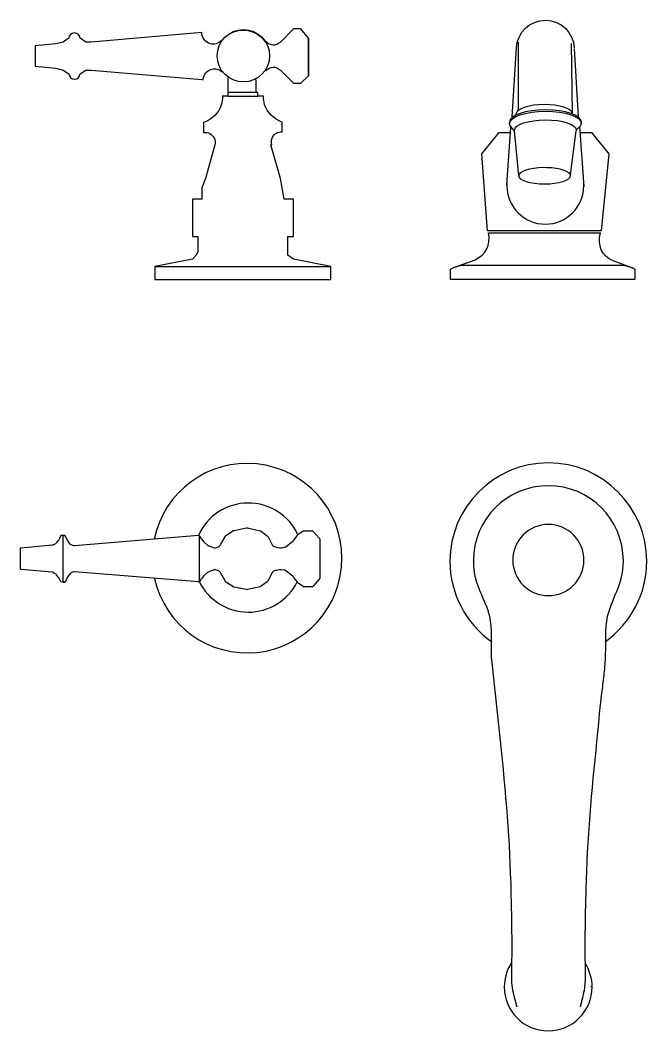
# Model space of a CAD drawing. Header units: millimetres. Extents: x 500 to 613, y 94 to 180.
# Drawn here: x 534.92 to 543.21, y 124.35 to 137.72 of the extents above; entities that cross this region are included whole.
import ezdxf

# ---------------------------------------------------------------- set-up
doc = ezdxf.new("R2010")
doc.units = ezdxf.units.MM
doc.layers.add('RUBINETTI', color=251, linetype='Continuous')

msp = doc.modelspace()

# ---------------------------------------------------------------- linework, layer by layer
at = {"layer": 'RUBINETTI', "ltscale": 4}
for p, q in [((538.734, 137.482), (538.734, 136.987)), ((541.431, 136.443), (541.487, 137.356)), ((541.514, 136.529), (541.513, 137.432)), ((542.228, 136.493), (542.216, 137.415)), ((542.307, 136.441), (542.252, 137.349)), ((538.066, 136.764), (537.669, 136.764)), ((537.669, 136.715), (538.066, 136.715)), ((541.36, 135.545), (541.41, 136.302)), ((542.38, 135.52), (542.325, 136.314)), ((541.028, 135.953), (541.258, 136.234)), ((541.258, 136.234), (541.4, 136.234)), ((541.518, 135.663), (541.46, 136.259)), ((542.201, 135.673), (542.278, 136.259)), ((542.332, 136.234), (542.482, 136.234)), ((542.711, 135.953), (542.482, 136.234)), ((541.105, 134.933), (541.028, 135.953)), ((542.609, 134.933), (542.711, 135.953)), ((542.609, 134.933), (541.105, 134.933)), ((541.12, 134.908), (542.599, 134.908)), ((540.659, 134.449), (540.939, 134.551)), ((543.04, 134.435), (542.765, 134.539)), ((536.704, 134.462), (539.031, 134.462)), ((540.659, 134.449), (540.608, 134.423)), ((540.608, 134.423), (540.608, 134.296)), ((540.761, 134.474), (540.659, 134.449)), ((542.902, 134.474), (540.761, 134.474)), ((543.004, 134.449), (542.902, 134.474)), ((543.055, 134.423), (543.004, 134.449)), ((543.055, 134.296), (543.055, 134.423)), ((540.608, 134.296), (543.055, 134.296)), ((537.652, 130.908), (537.733, 130.962)), ((537.733, 130.962), (537.734, 130.963)), ((537.734, 130.963), (537.736, 130.964)), ((537.736, 130.964), (537.737, 130.964)), ((537.737, 130.964), (537.738, 130.965)), ((537.738, 130.965), (537.739, 130.966)), ((537.739, 130.966), (537.739, 130.966)), ((537.739, 130.966), (537.74, 130.966)), ((537.74, 130.966), (537.74, 130.967)), ((537.74, 130.967), (537.741, 130.967)), ((537.741, 130.967), (537.741, 130.967)), ((537.741, 130.967), (537.742, 130.967)), ((537.742, 130.967), (537.742, 130.968)), ((537.742, 130.968), (537.743, 130.968)), ((537.743, 130.968), (537.744, 130.968)), ((537.744, 130.968), (537.744, 130.968)), ((537.744, 130.968), (537.745, 130.968)), ((537.745, 130.968), (537.747, 130.968)), ((537.747, 130.968), (537.748, 130.969)), ((537.748, 130.969), (537.749, 130.969)), ((537.749, 130.969), (537.751, 130.969)), ((537.751, 130.969), (537.909, 131.002)), ((537.909, 131.002), (537.919, 131.004)), ((537.919, 131.004), (537.929, 131.002)), ((537.929, 131.002), (538.094, 130.965)), ((538.094, 130.965), (538.095, 130.964)), ((538.095, 130.964), (538.097, 130.964)), ((538.097, 130.964), (538.098, 130.964)), ((538.098, 130.964), (538.1, 130.964)), ((538.1, 130.964), (538.1, 130.963)), ((538.1, 130.963), (538.101, 130.963)), ((538.101, 130.963), (538.102, 130.963)), ((538.102, 130.963), (538.103, 130.963)), ((538.103, 130.963), (538.103, 130.963)), ((538.103, 130.963), (538.104, 130.963)), ((538.104, 130.963), (538.104, 130.962)), ((538.104, 130.962), (538.104, 130.962)), ((538.104, 130.962), (538.105, 130.962)), ((538.105, 130.962), (538.105, 130.961)), ((538.105, 130.961), (538.106, 130.961)), ((538.106, 130.961), (538.107, 130.96)), ((538.107, 130.96), (538.108, 130.959)), ((538.108, 130.959), (538.109, 130.959)), ((538.109, 130.959), (538.11, 130.958)), ((538.11, 130.958), (538.112, 130.956)), ((538.112, 130.956), (538.187, 130.899)), ((538.613, 130.928), (538.659, 130.959)), ((538.659, 130.959), (538.668, 130.964)), ((538.668, 130.964), (538.678, 130.964)), ((538.678, 130.964), (538.78, 130.964)), ((538.78, 130.964), (538.791, 130.964)), ((538.791, 130.964), (538.797, 130.956)), ((538.797, 130.956), (538.876, 130.865)), ((535.398, 130.799), (535.39, 130.794)), ((535.404, 130.808), (535.398, 130.799)), ((535.425, 130.837), (535.404, 130.808)), ((535.431, 130.845), (535.425, 130.837)), ((535.435, 130.855), (535.431, 130.845)), ((535.454, 130.893), (535.435, 130.855)), ((535.458, 130.902), (535.454, 130.893)), ((535.514, 130.902), (535.458, 130.902)), ((535.486, 130.902), (535.514, 130.902)), ((535.486, 130.902), (535.486, 130.871)), ((535.486, 130.902), (535.486, 130.871)), ((535.486, 130.902), (535.486, 130.871)), ((535.486, 130.871), (535.486, 130.84)), ((535.486, 130.871), (535.486, 130.84)), ((535.486, 130.871), (535.486, 130.84)), ((535.486, 130.84), (535.486, 130.81)), ((535.486, 130.84), (535.486, 130.81)), ((535.486, 130.84), (535.486, 130.81)), ((535.486, 130.81), (535.486, 130.779)), ((535.486, 130.81), (535.486, 130.779)), ((535.486, 130.81), (535.486, 130.779)), ((535.514, 130.902), (535.514, 130.902)), ((535.514, 130.902), (535.514, 130.902)), ((535.519, 130.893), (535.514, 130.902)), ((535.544, 130.844), (535.519, 130.893)), ((535.545, 130.842), (535.544, 130.844)), ((535.546, 130.841), (535.545, 130.842)), ((535.546, 130.839), (535.546, 130.841)), ((535.547, 130.838), (535.546, 130.839)), ((535.548, 130.837), (535.547, 130.838)), ((535.547, 130.838), (535.547, 130.838)), ((535.548, 130.836), (535.548, 130.837)), ((535.548, 130.835), (535.548, 130.836)), ((535.548, 130.836), (535.548, 130.836)), ((535.549, 130.835), (535.548, 130.835)), ((535.549, 130.834), (535.549, 130.835)), ((535.55, 130.833), (535.549, 130.834)), ((535.549, 130.834), (535.549, 130.834)), ((535.551, 130.832), (535.55, 130.833)), ((535.55, 130.833), (535.55, 130.833)), ((535.551, 130.831), (535.551, 130.832)), ((535.552, 130.83), (535.551, 130.831)), ((535.553, 130.829), (535.552, 130.83)), ((535.554, 130.828), (535.553, 130.829)), ((535.555, 130.827), (535.554, 130.828)), ((535.58, 130.792), (535.555, 130.827)), ((537.279, 130.902), (535.64, 130.767)), ((537.289, 130.903), (537.279, 130.902)), ((537.289, 130.903), (537.289, 130.872)), ((537.289, 130.903), (537.295, 130.894)), ((537.289, 130.872), (537.289, 130.841)), ((537.289, 130.841), (537.289, 130.81)), ((537.289, 130.81), (537.289, 130.779)), ((537.295, 130.894), (537.311, 130.868)), ((537.311, 130.868), (537.317, 130.86)), ((537.317, 130.86), (537.323, 130.852)), ((537.323, 130.852), (537.347, 130.824)), ((537.347, 130.824), (537.353, 130.816)), ((537.353, 130.816), (537.361, 130.809)), ((537.361, 130.809), (537.398, 130.776)), ((537.577, 130.786), (537.638, 130.894)), ((537.638, 130.894), (537.643, 130.903)), ((537.643, 130.903), (537.652, 130.908)), ((538.187, 130.899), (538.195, 130.893)), ((538.195, 130.893), (538.2, 130.884)), ((538.2, 130.884), (538.261, 130.772)), ((538.436, 130.754), (538.528, 130.826)), ((538.528, 130.826), (538.536, 130.833)), ((538.536, 130.833), (538.542, 130.841)), ((538.542, 130.841), (538.598, 130.914)), ((538.598, 130.914), (538.605, 130.922)), ((538.605, 130.922), (538.613, 130.928)), ((538.876, 130.865), (538.877, 130.863)), ((538.877, 130.863), (538.878, 130.862)), ((538.878, 130.862), (538.879, 130.861)), ((538.879, 130.861), (538.88, 130.86)), ((538.88, 130.86), (538.881, 130.86)), ((538.881, 130.86), (538.881, 130.859)), ((538.881, 130.859), (538.882, 130.858)), ((538.882, 130.858), (538.882, 130.858)), ((538.882, 130.858), (538.882, 130.858)), ((538.882, 130.858), (538.883, 130.857)), ((538.883, 130.857), (538.883, 130.857)), ((538.883, 130.857), (538.883, 130.856)), ((538.883, 130.856), (538.883, 130.856)), ((538.883, 130.856), (538.883, 130.855)), ((538.883, 130.855), (538.883, 130.854)), ((538.883, 130.854), (538.883, 130.853)), ((538.883, 130.853), (538.883, 130.852)), ((538.883, 130.852), (538.883, 130.85)), ((538.883, 130.85), (538.883, 130.849)), ((538.883, 130.849), (538.883, 130.847)), ((538.883, 130.847), (538.884, 130.605)), ((534.923, 130.699), (534.922, 130.692)), ((534.922, 130.692), (534.922, 130.685)), ((534.922, 130.685), (534.922, 130.678)), ((534.922, 130.678), (534.922, 130.671)), ((534.922, 130.671), (534.922, 130.664)), ((534.922, 130.664), (534.922, 130.657)), ((534.933, 130.735), (534.923, 130.734)), ((534.923, 130.734), (534.923, 130.72)), ((534.923, 130.734), (534.923, 130.727)), ((534.923, 130.727), (534.923, 130.72)), ((534.923, 130.72), (534.923, 130.706)), ((534.923, 130.72), (534.923, 130.713)), ((534.923, 130.713), (534.923, 130.706)), ((534.923, 130.706), (534.923, 130.692)), ((534.923, 130.706), (534.923, 130.699)), ((534.923, 130.692), (534.923, 130.678)), ((534.923, 130.678), (534.923, 130.664)), ((534.923, 130.664), (534.923, 130.65)), ((535.345, 130.773), (534.933, 130.735)), ((535.356, 130.774), (535.345, 130.773)), ((535.364, 130.779), (535.356, 130.774)), ((535.39, 130.794), (535.364, 130.779)), ((535.486, 130.779), (535.486, 130.748)), ((535.486, 130.779), (535.486, 130.748)), ((535.486, 130.779), (535.486, 130.748)), ((535.486, 130.748), (535.486, 130.717)), ((535.486, 130.748), (535.486, 130.717)), ((535.486, 130.748), (535.486, 130.717)), ((535.486, 130.717), (535.486, 130.686)), ((535.486, 130.717), (535.486, 130.686)), ((535.486, 130.717), (535.486, 130.686)), ((535.486, 130.686), (535.486, 130.656)), ((535.486, 130.686), (535.486, 130.656)), ((535.486, 130.686), (535.486, 130.656)), ((535.586, 130.784), (535.58, 130.792)), ((535.596, 130.78), (535.586, 130.784)), ((535.62, 130.77), (535.596, 130.78)), ((535.63, 130.766), (535.62, 130.77)), ((535.64, 130.767), (535.63, 130.766)), ((537.289, 130.779), (537.289, 130.749)), ((537.289, 130.749), (537.289, 130.718)), ((537.289, 130.718), (537.289, 130.687)), ((537.289, 130.687), (537.289, 130.656)), ((537.398, 130.776), (537.4, 130.775)), ((537.4, 130.775), (537.401, 130.774)), ((537.401, 130.774), (537.402, 130.773)), ((537.402, 130.773), (537.403, 130.772)), ((537.403, 130.772), (537.404, 130.772)), ((537.404, 130.772), (537.404, 130.771)), ((537.404, 130.771), (537.405, 130.771)), ((537.405, 130.771), (537.405, 130.77)), ((537.405, 130.77), (537.406, 130.77)), ((537.406, 130.77), (537.406, 130.77)), ((537.406, 130.77), (537.406, 130.77)), ((537.406, 130.77), (537.407, 130.769)), ((537.407, 130.769), (537.407, 130.769)), ((537.407, 130.769), (537.408, 130.769)), ((537.408, 130.769), (537.409, 130.769)), ((537.409, 130.769), (537.41, 130.768)), ((537.41, 130.768), (537.411, 130.768)), ((537.411, 130.768), (537.412, 130.767)), ((537.412, 130.767), (537.414, 130.767)), ((537.414, 130.767), (537.415, 130.766)), ((537.415, 130.766), (537.488, 130.739)), ((537.488, 130.739), (537.498, 130.735)), ((537.498, 130.735), (537.507, 130.739)), ((537.507, 130.739), (537.544, 130.753)), ((537.544, 130.753), (537.553, 130.757)), ((537.553, 130.757), (537.56, 130.764)), ((537.56, 130.764), (537.565, 130.77)), ((537.565, 130.77), (537.572, 130.777)), ((537.572, 130.777), (537.577, 130.786)), ((538.261, 130.772), (538.266, 130.763)), ((538.266, 130.763), (538.275, 130.76)), ((538.275, 130.76), (538.287, 130.755)), ((538.287, 130.755), (538.297, 130.751)), ((538.297, 130.751), (538.307, 130.749)), ((538.307, 130.749), (538.352, 130.741)), ((538.352, 130.741), (538.362, 130.739)), ((538.362, 130.739), (538.373, 130.74)), ((538.373, 130.74), (538.418, 130.746)), ((538.418, 130.746), (538.428, 130.748)), ((538.428, 130.748), (538.436, 130.754)), ((534.922, 130.657), (534.922, 130.65)), ((534.922, 130.65), (534.922, 130.643)), ((534.922, 130.643), (534.922, 130.636)), ((534.922, 130.636), (534.922, 130.629)), ((534.922, 130.629), (534.922, 130.622)), ((534.922, 130.622), (534.922, 130.615)), ((534.922, 130.615), (534.922, 130.608)), ((534.922, 130.608), (534.922, 130.601)), ((534.922, 130.601), (534.922, 130.594)), ((534.922, 130.594), (534.922, 130.587)), ((534.922, 130.587), (534.922, 130.58)), ((534.922, 130.58), (534.922, 130.573)), ((534.922, 130.573), (534.922, 130.566)), ((534.922, 130.566), (534.922, 130.559)), ((534.922, 130.559), (534.922, 130.552)), ((534.922, 130.552), (534.922, 130.546)), ((534.922, 130.546), (534.922, 130.539)), ((534.922, 130.539), (534.922, 130.532)), ((534.922, 130.532), (534.922, 130.525)), ((534.923, 130.65), (534.923, 130.636)), ((534.923, 130.636), (534.923, 130.622)), ((534.923, 130.622), (534.923, 130.608)), ((534.923, 130.608), (534.923, 130.594)), ((534.923, 130.594), (534.923, 130.58)), ((534.923, 130.58), (534.923, 130.566)), ((534.923, 130.566), (534.923, 130.552)), ((534.923, 130.552), (534.923, 130.539)), ((534.923, 130.539), (534.923, 130.525)), ((535.486, 130.656), (535.486, 130.625)), ((535.486, 130.656), (535.486, 130.625)), ((535.486, 130.656), (535.486, 130.625)), ((535.486, 130.625), (535.486, 130.594)), ((535.486, 130.625), (535.486, 130.594)), ((535.486, 130.625), (535.486, 130.594)), ((535.486, 130.594), (535.486, 130.563)), ((535.486, 130.594), (535.486, 130.563)), ((535.486, 130.594), (535.486, 130.563)), ((535.486, 130.563), (535.486, 130.533)), ((535.486, 130.563), (535.486, 130.533)), ((535.486, 130.563), (535.486, 130.533)), ((535.486, 130.533), (535.486, 130.502)), ((535.486, 130.533), (535.486, 130.502)), ((535.486, 130.533), (535.486, 130.502)), ((537.289, 130.656), (537.289, 130.625)), ((537.289, 130.625), (537.289, 130.594)), ((537.289, 130.594), (537.289, 130.564)), ((537.289, 130.564), (537.289, 130.533)), ((537.289, 130.533), (537.289, 130.502)), ((538.884, 130.584), (538.883, 130.342)), ((538.884, 130.605), (538.884, 130.584)), ((534.922, 130.525), (534.922, 130.518)), ((534.922, 130.518), (534.922, 130.511)), ((534.922, 130.511), (534.922, 130.504)), ((534.922, 130.504), (534.922, 130.497)), ((534.922, 130.497), (534.923, 130.49)), ((534.923, 130.525), (534.923, 130.511)), ((534.923, 130.511), (534.923, 130.497)), ((534.923, 130.497), (534.923, 130.483)), ((534.923, 130.49), (534.923, 130.483)), ((534.923, 130.483), (534.923, 130.469)), ((534.923, 130.483), (534.923, 130.476)), ((534.923, 130.476), (534.923, 130.469)), ((534.923, 130.469), (534.923, 130.455)), ((534.923, 130.469), (534.923, 130.462)), ((534.923, 130.462), (534.923, 130.455)), ((534.933, 130.454), (534.923, 130.455)), ((535.345, 130.416), (534.933, 130.454)), ((535.356, 130.415), (535.345, 130.416)), ((535.364, 130.41), (535.356, 130.415)), ((535.39, 130.395), (535.364, 130.41)), ((535.398, 130.389), (535.39, 130.395)), ((535.486, 130.502), (535.486, 130.471)), ((535.486, 130.502), (535.486, 130.471)), ((535.486, 130.502), (535.486, 130.471)), ((535.486, 130.471), (535.486, 130.44)), ((535.486, 130.471), (535.486, 130.44)), ((535.486, 130.471), (535.486, 130.44)), ((535.486, 130.44), (535.486, 130.409)), ((535.486, 130.44), (535.486, 130.409)), ((535.486, 130.44), (535.486, 130.409)), ((535.486, 130.409), (535.486, 130.379)), ((535.486, 130.409), (535.486, 130.379)), ((535.486, 130.409), (535.486, 130.379)), ((535.58, 130.397), (535.555, 130.362)), ((535.586, 130.405), (535.58, 130.397)), ((535.596, 130.409), (535.586, 130.405)), ((535.62, 130.419), (535.596, 130.409)), ((535.63, 130.423), (535.62, 130.419)), ((535.64, 130.422), (535.63, 130.423)), ((537.279, 130.287), (535.64, 130.422)), ((537.289, 130.502), (537.289, 130.471)), ((537.289, 130.471), (537.289, 130.44)), ((537.289, 130.44), (537.289, 130.409)), ((537.289, 130.409), (537.289, 130.378)), ((537.398, 130.412), (537.361, 130.379)), ((537.406, 130.419), (537.398, 130.412)), ((537.415, 130.423), (537.406, 130.419)), ((537.488, 130.45), (537.415, 130.423)), ((537.498, 130.453), (537.488, 130.45)), ((537.507, 130.45), (537.498, 130.453)), ((537.544, 130.436), (537.507, 130.45)), ((537.553, 130.432), (537.544, 130.436)), ((537.56, 130.424), (537.553, 130.432)), ((537.565, 130.419), (537.56, 130.424)), ((537.572, 130.412), (537.565, 130.419)), ((537.577, 130.403), (537.572, 130.412)), ((537.638, 130.295), (537.577, 130.403)), ((538.261, 130.417), (538.2, 130.305)), ((538.266, 130.425), (538.261, 130.417)), ((538.275, 130.429), (538.266, 130.425)), ((538.287, 130.434), (538.275, 130.429)), ((538.297, 130.438), (538.287, 130.434)), ((538.307, 130.439), (538.297, 130.438)), ((538.352, 130.448), (538.307, 130.439)), ((538.362, 130.45), (538.352, 130.448)), ((538.373, 130.448), (538.362, 130.45)), ((538.418, 130.442), (538.373, 130.448)), ((538.42, 130.442), (538.418, 130.442)), ((538.422, 130.442), (538.42, 130.442)), ((538.423, 130.442), (538.422, 130.442)), ((538.424, 130.442), (538.423, 130.442)), ((538.425, 130.442), (538.424, 130.442)), ((538.426, 130.441), (538.425, 130.442)), ((538.427, 130.441), (538.426, 130.441)), ((538.427, 130.441), (538.427, 130.441)), ((538.428, 130.441), (538.427, 130.441)), ((538.428, 130.441), (538.428, 130.441)), ((538.429, 130.441), (538.428, 130.441)), ((538.429, 130.44), (538.429, 130.441)), ((538.43, 130.44), (538.429, 130.44)), ((538.43, 130.44), (538.43, 130.44)), ((538.431, 130.439), (538.43, 130.44)), ((538.432, 130.438), (538.431, 130.439)), ((538.432, 130.438), (538.432, 130.438)), ((538.433, 130.437), (538.432, 130.438)), ((538.435, 130.436), (538.433, 130.437)), ((538.436, 130.435), (538.435, 130.436)), ((538.528, 130.362), (538.436, 130.435)), ((535.404, 130.381), (535.398, 130.389)), ((535.425, 130.352), (535.404, 130.381)), ((535.431, 130.343), (535.425, 130.352)), ((535.435, 130.334), (535.431, 130.343)), ((535.454, 130.296), (535.435, 130.334)), ((535.458, 130.287), (535.454, 130.296)), ((535.514, 130.286), (535.458, 130.287)), ((535.486, 130.379), (535.486, 130.348)), ((535.486, 130.379), (535.486, 130.348)), ((535.486, 130.379), (535.486, 130.348)), ((535.486, 130.348), (535.486, 130.317)), ((535.486, 130.348), (535.486, 130.317)), ((535.486, 130.348), (535.486, 130.317)), ((535.486, 130.317), (535.486, 130.286)), ((535.486, 130.317), (535.486, 130.286)), ((535.486, 130.317), (535.486, 130.286)), ((535.486, 130.286), (535.514, 130.286)), ((535.519, 130.295), (535.514, 130.286)), ((535.514, 130.286), (535.514, 130.286)), ((535.514, 130.286), (535.514, 130.286)), ((535.544, 130.345), (535.519, 130.295)), ((535.545, 130.347), (535.544, 130.345)), ((535.546, 130.348), (535.545, 130.347)), ((535.547, 130.35), (535.546, 130.349)), ((535.546, 130.349), (535.546, 130.348)), ((535.548, 130.352), (535.547, 130.351)), ((535.547, 130.351), (535.547, 130.35)), ((535.549, 130.354), (535.548, 130.354)), ((535.548, 130.354), (535.548, 130.353)), ((535.548, 130.353), (535.548, 130.353)), ((535.548, 130.353), (535.548, 130.352)), ((535.55, 130.355), (535.549, 130.355)), ((535.549, 130.355), (535.549, 130.354)), ((535.549, 130.354), (535.549, 130.354)), ((535.551, 130.357), (535.55, 130.356)), ((535.55, 130.356), (535.55, 130.355)), ((535.552, 130.358), (535.551, 130.357)), ((535.551, 130.357), (535.551, 130.357)), ((535.553, 130.359), (535.552, 130.358)), ((535.554, 130.361), (535.553, 130.359)), ((535.555, 130.362), (535.554, 130.361)), ((537.289, 130.286), (537.279, 130.287)), ((537.289, 130.378), (537.289, 130.348)), ((537.289, 130.348), (537.289, 130.317)), ((537.289, 130.317), (537.289, 130.286)), ((537.295, 130.294), (537.289, 130.286)), ((537.311, 130.32), (537.295, 130.294)), ((537.317, 130.329), (537.311, 130.32)), ((537.323, 130.337), (537.317, 130.329)), ((537.347, 130.365), (537.323, 130.337)), ((537.348, 130.366), (537.347, 130.365)), ((537.349, 130.368), (537.348, 130.366)), ((537.35, 130.369), (537.349, 130.368)), ((537.35, 130.37), (537.35, 130.369)), ((537.351, 130.37), (537.35, 130.37)), ((537.352, 130.372), (537.351, 130.371)), ((537.351, 130.371), (537.351, 130.37)), ((537.352, 130.372), (537.352, 130.372)), ((537.353, 130.372), (537.352, 130.372)), ((537.354, 130.374), (537.353, 130.373)), ((537.353, 130.373), (537.353, 130.372)), ((537.353, 130.373), (537.353, 130.373)), ((537.354, 130.374), (537.354, 130.374)), ((537.355, 130.374), (537.354, 130.374)), ((537.356, 130.376), (537.355, 130.375)), ((537.355, 130.375), (537.355, 130.374)), ((537.357, 130.376), (537.356, 130.376)), ((537.358, 130.377), (537.357, 130.376)), ((537.359, 130.378), (537.358, 130.377)), ((537.361, 130.379), (537.359, 130.378)), ((537.643, 130.286), (537.638, 130.295)), ((537.652, 130.28), (537.643, 130.286)), ((537.733, 130.227), (537.652, 130.28)), ((538.187, 130.29), (538.095, 130.224)), ((538.195, 130.296), (538.187, 130.29)), ((538.2, 130.305), (538.195, 130.296)), ((538.536, 130.356), (538.528, 130.362)), ((538.542, 130.348), (538.536, 130.356)), ((538.598, 130.274), (538.542, 130.348)), ((538.605, 130.266), (538.598, 130.274)), ((538.613, 130.261), (538.605, 130.266)), ((538.659, 130.23), (538.613, 130.261)), ((538.876, 130.324), (538.797, 130.232)), ((538.883, 130.332), (538.876, 130.324)), ((538.883, 130.342), (538.883, 130.332)), ((537.734, 130.226), (537.733, 130.227)), ((537.736, 130.225), (537.734, 130.226)), ((537.737, 130.224), (537.736, 130.225)), ((537.738, 130.224), (537.737, 130.224)), ((537.739, 130.223), (537.738, 130.224)), ((537.739, 130.223), (537.739, 130.223)), ((537.74, 130.222), (537.739, 130.223)), ((537.74, 130.222), (537.74, 130.222)), ((537.741, 130.222), (537.74, 130.222)), ((537.741, 130.222), (537.741, 130.222)), ((537.742, 130.221), (537.741, 130.222)), ((537.742, 130.221), (537.742, 130.221)), ((537.743, 130.221), (537.742, 130.221)), ((537.744, 130.221), (537.743, 130.221)), ((537.744, 130.221), (537.744, 130.221)), ((537.745, 130.221), (537.744, 130.221)), ((537.747, 130.22), (537.745, 130.221)), ((537.748, 130.22), (537.747, 130.22)), ((537.749, 130.22), (537.748, 130.22)), ((537.751, 130.219), (537.749, 130.22)), ((537.909, 130.187), (537.751, 130.219)), ((537.919, 130.185), (537.909, 130.187)), ((537.929, 130.187), (537.919, 130.185)), ((538.094, 130.224), (537.929, 130.187)), ((538.095, 130.224), (538.094, 130.224)), ((538.668, 130.225), (538.659, 130.23)), ((538.678, 130.225), (538.668, 130.225)), ((538.78, 130.225), (538.678, 130.225)), ((538.791, 130.225), (538.78, 130.225)), ((538.797, 130.232), (538.791, 130.225)), ((541.037, 130.091), (541.033, 130.103)), ((541.042, 130.079), (541.037, 130.091)), ((541.047, 130.067), (541.042, 130.079)), ((541.052, 130.055), (541.047, 130.067)), ((541.057, 130.043), (541.052, 130.055)), ((541.062, 130.031), (541.057, 130.043)), ((541.067, 130.018), (541.062, 130.031)), ((541.072, 130.006), (541.067, 130.018)), ((541.077, 129.994), (541.072, 130.006)), ((541.083, 129.982), (541.077, 129.994)), ((542.745, 130.002), (542.74, 129.989)), ((542.75, 130.015), (542.745, 130.002)), ((542.755, 130.028), (542.75, 130.015)), ((542.76, 130.041), (542.755, 130.028)), ((542.765, 130.054), (542.76, 130.041)), ((542.77, 130.067), (542.765, 130.054)), ((542.775, 130.079), (542.77, 130.067)), ((542.78, 130.092), (542.775, 130.079)), ((542.784, 130.105), (542.78, 130.092)), ((542.789, 130.118), (542.784, 130.105)), ((541.088, 129.97), (541.083, 129.982)), ((541.092, 129.957), (541.088, 129.97)), ((541.097, 129.945), (541.092, 129.957)), ((541.102, 129.933), (541.097, 129.945)), ((541.106, 129.921), (541.102, 129.933)), ((541.111, 129.908), (541.106, 129.921)), ((541.115, 129.896), (541.111, 129.908)), ((541.118, 129.884), (541.115, 129.896)), ((541.122, 129.871), (541.118, 129.884)), ((541.125, 129.859), (541.122, 129.871)), ((541.132, 129.829), (541.125, 129.859)), ((542.695, 129.859), (542.688, 129.829)), ((542.699, 129.872), (542.695, 129.859)), ((542.703, 129.885), (542.699, 129.872)), ((542.707, 129.898), (542.703, 129.885)), ((542.711, 129.911), (542.707, 129.898)), ((542.715, 129.924), (542.711, 129.911)), ((542.72, 129.937), (542.715, 129.924)), ((542.725, 129.95), (542.72, 129.937)), ((542.73, 129.963), (542.725, 129.95)), ((542.735, 129.976), (542.73, 129.963)), ((542.74, 129.989), (542.735, 129.976)), ((541.138, 129.799), (541.132, 129.829)), ((541.143, 129.77), (541.138, 129.799)), ((541.147, 129.74), (541.143, 129.77)), ((541.15, 129.71), (541.147, 129.74)), ((542.673, 129.739), (542.67, 129.709)), ((542.677, 129.769), (542.673, 129.739)), ((542.682, 129.799), (542.677, 129.769)), ((542.688, 129.829), (542.682, 129.799)), ((541.152, 129.68), (541.15, 129.71)), ((541.154, 129.649), (541.152, 129.68)), ((541.155, 129.619), (541.154, 129.649)), ((541.156, 129.589), (541.155, 129.619)), ((542.664, 129.619), (542.663, 129.589)), ((542.665, 129.649), (542.664, 129.619)), ((542.667, 129.679), (542.665, 129.649)), ((542.67, 129.709), (542.667, 129.679)), ((541.156, 129.559), (541.156, 129.589)), ((541.157, 129.529), (541.156, 129.559)), ((541.156, 129.468), (541.157, 129.499)), ((541.156, 129.438), (541.156, 129.468)), ((541.157, 129.499), (541.157, 129.529)), ((542.663, 129.589), (542.662, 129.559)), ((542.662, 129.559), (542.662, 129.529)), ((542.662, 129.529), (542.662, 129.499)), ((542.662, 129.499), (542.662, 129.469)), ((542.662, 129.469), (542.662, 129.439)), ((541.156, 129.408), (541.156, 129.438)), ((541.156, 129.378), (541.156, 129.408)), ((541.156, 129.347), (541.156, 129.378)), ((541.157, 129.317), (541.156, 129.347)), ((542.662, 129.378), (542.661, 129.348)), ((542.661, 129.348), (542.661, 129.318)), ((542.662, 129.439), (542.662, 129.408)), ((542.662, 129.408), (542.662, 129.378)), ((541.158, 129.287), (541.157, 129.317)), ((541.159, 129.257), (541.158, 129.287)), ((541.168, 129.176), (541.159, 129.257)), ((542.654, 129.198), (542.652, 129.168)), ((542.657, 129.228), (542.654, 129.198)), ((542.658, 129.257), (542.657, 129.228)), ((542.66, 129.288), (542.658, 129.257)), ((542.661, 129.318), (542.66, 129.288)), ((541.209, 128.807), (541.168, 129.176)), ((542.643, 129.079), (542.64, 129.05)), ((542.646, 129.109), (542.643, 129.079)), ((542.649, 129.139), (542.646, 129.109)), ((542.652, 129.168), (542.649, 129.139)), ((542.625, 128.931), (542.622, 128.901)), ((542.629, 128.961), (542.625, 128.931)), ((542.633, 128.99), (542.629, 128.961)), ((542.636, 129.02), (542.633, 128.99)), ((542.64, 129.05), (542.636, 129.02)), ((541.223, 128.682), (541.209, 128.807)), ((542.61, 128.812), (542.607, 128.783)), ((542.614, 128.842), (542.61, 128.812)), ((542.618, 128.872), (542.614, 128.842)), ((542.622, 128.901), (542.618, 128.872)), ((541.237, 128.557), (541.223, 128.682)), ((542.594, 128.664), (542.582, 128.542)), ((542.597, 128.694), (542.594, 128.664)), ((542.6, 128.724), (542.597, 128.694)), ((542.603, 128.753), (542.6, 128.724)), ((542.607, 128.783), (542.603, 128.753)), ((541.25, 128.433), (541.237, 128.557)), ((542.582, 128.542), (542.57, 128.42)), ((541.263, 128.308), (541.25, 128.433)), ((542.57, 128.42), (542.558, 128.299)), ((541.276, 128.183), (541.263, 128.308)), ((542.558, 128.299), (542.546, 128.177)), ((541.289, 128.058), (541.276, 128.183)), ((542.546, 128.177), (542.534, 128.055)), ((541.302, 127.933), (541.289, 128.058)), ((542.534, 128.055), (542.522, 127.933)), ((541.314, 127.808), (541.302, 127.933)), ((542.522, 127.933), (542.51, 127.811)), ((541.325, 127.683), (541.314, 127.808)), ((542.51, 127.811), (542.498, 127.689)), ((541.337, 127.558), (541.325, 127.683)), ((542.498, 127.689), (542.487, 127.567)), ((541.347, 127.433), (541.337, 127.558)), ((542.487, 127.567), (542.476, 127.446)), ((541.357, 127.308), (541.347, 127.433)), ((542.466, 127.324), (542.456, 127.202)), ((542.476, 127.446), (542.466, 127.324)), ((541.367, 127.183), (541.357, 127.308)), ((542.456, 127.202), (542.447, 127.08)), ((541.376, 127.057), (541.367, 127.183)), ((541.384, 126.932), (541.376, 127.057)), ((542.447, 127.08), (542.438, 126.958)), ((541.392, 126.807), (541.384, 126.932)), ((542.438, 126.958), (542.43, 126.835)), ((541.398, 126.682), (541.392, 126.807)), ((542.43, 126.835), (542.423, 126.713)), ((541.404, 126.556), (541.398, 126.682)), ((542.423, 126.713), (542.417, 126.591)), ((541.409, 126.431), (541.404, 126.556)), ((542.417, 126.591), (542.411, 126.469)), ((541.414, 126.306), (541.409, 126.431)), ((542.411, 126.469), (542.407, 126.346)), ((541.415, 126.261), (541.414, 126.306)), ((541.416, 126.217), (541.415, 126.261)), ((542.407, 126.346), (542.403, 126.224)), ((541.417, 126.173), (541.416, 126.217)), ((541.418, 126.129), (541.417, 126.173)), ((541.42, 126.085), (541.418, 126.129)), ((542.402, 126.144), (542.401, 126.103)), ((542.403, 126.224), (542.402, 126.184)), ((542.402, 126.184), (542.402, 126.144)), ((541.421, 126.04), (541.42, 126.085)), ((541.422, 125.996), (541.421, 126.04)), ((541.422, 125.952), (541.422, 125.996)), ((542.398, 125.983), (542.397, 125.943)), ((542.399, 126.023), (542.398, 125.983)), ((542.4, 126.063), (542.399, 126.023)), ((542.401, 126.103), (542.4, 126.063)), ((541.423, 125.908), (541.422, 125.952)), ((541.424, 125.864), (541.423, 125.908)), ((541.425, 125.819), (541.424, 125.864)), ((542.396, 125.863), (542.395, 125.823)), ((542.397, 125.943), (542.396, 125.903)), ((542.396, 125.903), (542.396, 125.863)), ((541.426, 125.775), (541.425, 125.819)), ((541.426, 125.731), (541.426, 125.775)), ((541.427, 125.687), (541.426, 125.731)), ((542.394, 125.783), (542.393, 125.742)), ((542.393, 125.742), (542.393, 125.702)), ((542.395, 125.823), (542.394, 125.783)), ((541.427, 125.643), (541.427, 125.687)), ((541.428, 125.598), (541.427, 125.643)), ((541.428, 125.554), (541.428, 125.598)), ((542.392, 125.622), (542.391, 125.582)), ((542.391, 125.582), (542.391, 125.542)), ((542.393, 125.702), (542.392, 125.662)), ((542.392, 125.662), (542.392, 125.622)), ((541.429, 125.51), (541.428, 125.554)), ((541.429, 125.466), (541.429, 125.51)), ((541.429, 125.422), (541.429, 125.466)), ((542.391, 125.542), (542.39, 125.502)), ((542.39, 125.502), (542.39, 125.462)), ((542.39, 125.462), (542.39, 125.422)), ((541.427, 125.302), (541.428, 125.327)), ((541.428, 125.327), (541.429, 125.351)), ((541.429, 125.398), (541.429, 125.422)), ((541.429, 125.375), (541.429, 125.398)), ((541.429, 125.351), (541.429, 125.375)), ((542.39, 125.422), (542.39, 125.398)), ((542.39, 125.398), (542.39, 125.374)), ((542.39, 125.374), (542.39, 125.351)), ((542.39, 125.351), (542.391, 125.326)), ((542.391, 125.326), (542.391, 125.302)), ((541.423, 125.154), (541.424, 125.179)), ((541.424, 125.204), (541.425, 125.229)), ((541.424, 125.179), (541.424, 125.204)), ((541.425, 125.229), (541.426, 125.253)), ((541.426, 125.253), (541.427, 125.278)), ((541.427, 125.278), (541.427, 125.302)), ((542.391, 125.302), (542.392, 125.278)), ((542.392, 125.278), (542.393, 125.253)), ((542.393, 125.253), (542.394, 125.229)), ((542.394, 125.229), (542.394, 125.204)), ((542.394, 125.204), (542.395, 125.179)), ((542.395, 125.179), (542.395, 125.155)), ((541.423, 125.13), (541.423, 125.154)), ((541.423, 125.105), (541.423, 125.13)), ((541.423, 125.081), (541.423, 125.105)), ((541.423, 125.056), (541.423, 125.081)), ((541.424, 125.032), (541.423, 125.056)), ((542.395, 125.155), (542.396, 125.13)), ((542.396, 125.081), (542.395, 125.057)), ((542.395, 125.057), (542.395, 125.032)), ((542.396, 125.13), (542.396, 125.105)), ((542.396, 125.105), (542.396, 125.081)), ((541.425, 125.008), (541.424, 125.032)), ((541.426, 124.984), (541.425, 125.008)), ((541.428, 124.961), (541.426, 124.984)), ((541.431, 124.938), (541.428, 124.961)), ((541.432, 124.924), (541.431, 124.938)), ((541.434, 124.91), (541.432, 124.924)), ((542.387, 124.924), (542.385, 124.91)), ((542.388, 124.938), (542.387, 124.924)), ((542.391, 124.961), (542.388, 124.938)), ((542.392, 124.985), (542.391, 124.961)), ((542.394, 125.008), (542.392, 124.985)), ((542.395, 125.032), (542.394, 125.008)), ((542.481, 124.928), (542.47, 124.928)), ((541.437, 124.896), (541.434, 124.91)), ((541.439, 124.882), (541.437, 124.896)), ((541.442, 124.868), (541.439, 124.882)), ((541.445, 124.854), (541.442, 124.868)), ((541.448, 124.84), (541.445, 124.854)), ((541.452, 124.826), (541.448, 124.84)), ((541.455, 124.812), (541.452, 124.826)), ((541.459, 124.798), (541.455, 124.812)), ((541.462, 124.784), (541.459, 124.798)), ((541.466, 124.77), (541.462, 124.784)), ((542.359, 124.784), (542.355, 124.77)), ((542.362, 124.798), (542.359, 124.784)), ((542.365, 124.812), (542.362, 124.798)), ((542.369, 124.826), (542.365, 124.812)), ((542.372, 124.84), (542.369, 124.826)), ((542.375, 124.854), (542.372, 124.84)), ((542.378, 124.868), (542.375, 124.854)), ((542.38, 124.882), (542.378, 124.868)), ((542.383, 124.896), (542.38, 124.882)), ((542.385, 124.91), (542.383, 124.896)), ((541.47, 124.756), (541.466, 124.77)), ((541.473, 124.742), (541.47, 124.756)), ((541.477, 124.728), (541.473, 124.742)), ((541.481, 124.714), (541.477, 124.728)), ((541.484, 124.7), (541.481, 124.714)), ((541.488, 124.687), (541.484, 124.7)), ((541.491, 124.673), (541.488, 124.687)), ((541.495, 124.659), (541.491, 124.673)), ((542.331, 124.673), (542.328, 124.659)), ((542.335, 124.687), (542.331, 124.673)), ((542.338, 124.7), (542.335, 124.687)), ((542.341, 124.714), (542.338, 124.7)), ((542.345, 124.728), (542.341, 124.714)), ((542.348, 124.742), (542.345, 124.728)), ((542.352, 124.756), (542.348, 124.742)), ((542.355, 124.77), (542.352, 124.756))]:
    msp.add_line(p, q, dxfattribs=at)
msp.add_circle((537.874, 137.251), 0.347, dxfattribs=at)
for centre, radius, start, end in [((537.924, 130.602), 1.254, 0, 168.3972), ((541.908, 130.561), 1.302, 0, 180), ((541.908, 130.569), 0.992, 0, 180), ((537.939, 130.61), 0.722, 24.624, 156.0852), ((541.908, 130.577), 0.471, 0, 180), ((537.924, 130.602), 1.254, 192.2904, 0), ((541.908, 130.561), 1.302, 180, 234.9108), ((541.908, 130.569), 0.992, 180, 208.0728), ((541.908, 130.577), 0.471, 180, 0), ((541.908, 130.561), 1.302, 305.208, 0), ((541.908, 130.569), 0.992, 332.2476, 0), ((537.939, 130.61), 0.722, 205.7328, 333.7308), ((541.906, 124.928), 0.581, 145.8072, 180), ((541.906, 124.928), 0.581, 0, 33.0156), ((541.906, 124.928), 0.581, 180, 0)]:
    msp.add_arc(centre, radius, start, end, dxfattribs=at)
for points, knots in [([(541.487, 137.356), (541.496, 137.56), (541.664, 137.721), (541.869, 137.721), (542.074, 137.721), (542.242, 137.56), (542.25, 137.355)], [0, 0, 0, 0, 1, 1, 1, 2, 2, 2, 2]), ([(535.713, 137.482), (535.713, 137.521), (535.68, 137.553), (535.639, 137.553), (535.598, 137.553), (535.565, 137.521), (535.565, 137.482)], [6, 6, 6, 6, 7, 7, 7, 8, 8, 8, 8]), ([(535.566, 137.012), (535.566, 136.973), (535.599, 136.941), (535.64, 136.941), (535.681, 136.941), (535.714, 136.973), (535.714, 137.012)], [16, 16, 16, 16, 17, 17, 17, 18, 18, 18, 18]), ([(541.87, 136.535), (541.608, 136.534), (541.395, 136.462), (541.395, 136.374), (541.395, 136.37), (541.396, 136.366), (541.397, 136.361)], [2, 2, 2, 2, 3, 3, 3, 4, 4, 4, 4]), ([(541.461, 136.259), (541.461, 136.261), (541.46, 136.262), (541.46, 136.264), (541.46, 136.34), (541.643, 136.402), (541.869, 136.403)], [0, 0, 0, 0, 1, 1, 1, 2, 2, 2, 2]), ([(542.104, 135.74), (542.162, 135.72), (542.198, 135.693), (542.198, 135.663), (542.198, 135.601), (542.046, 135.551), (541.858, 135.551), (541.67, 135.551), (541.518, 135.601), (541.518, 135.663), (541.518, 135.723), (541.662, 135.772), (541.843, 135.775)], [0, 0, 0, 0, 1, 1, 1, 2, 2, 2, 3, 3, 3, 4, 4, 4, 4]), ([(541.36, 135.571), (541.359, 135.559), (541.359, 135.547), (541.359, 135.535), (541.359, 135.252), (541.587, 135.022), (541.868, 135.022), (542.149, 135.022), (542.377, 135.252), (542.377, 135.535), (542.377, 135.547), (542.377, 135.559), (542.376, 135.571)], [0, 0, 0, 0, 1, 1, 1, 2, 2, 2, 3, 3, 3, 4, 4, 4, 4])]:
    msp.add_open_spline(points, degree=3, knots=knots, dxfattribs=at)
for points in [[(535.565, 137.482), (535.565, 137.482), (535.491, 137.433), (535.491, 137.433)], [(535.714, 137.482), (535.714, 137.482), (535.713, 137.482), (535.713, 137.482)], [(535.788, 137.433), (535.788, 137.433), (535.714, 137.482), (535.714, 137.482)], [(537.323, 137.557), (537.323, 137.557), (535.862, 137.433), (535.862, 137.433)], [(537.437, 137.409), (537.373, 137.425), (537.327, 137.484), (537.323, 137.557)], [(537.586, 137.441), (537.649, 137.53), (537.744, 137.584), (537.848, 137.591)], [(537.586, 137.441), (537.649, 137.53), (537.744, 137.584), (537.848, 137.591)], [(537.848, 137.591), (537.97, 137.599), (538.089, 137.54), (538.165, 137.433)], [(537.848, 137.591), (537.97, 137.599), (538.089, 137.54), (538.165, 137.433)], [(538.536, 137.606), (538.536, 137.606), (538.363, 137.433), (538.363, 137.433)], [(538.635, 137.606), (538.635, 137.606), (538.536, 137.606), (538.536, 137.606)], [(538.734, 137.482), (538.734, 137.482), (538.635, 137.606), (538.635, 137.606)], [(538.734, 136.987), (538.734, 136.987), (538.734, 137.482), (538.734, 137.482)], [(535.392, 137.408), (535.392, 137.408), (535.12, 137.383), (535.12, 137.383)], [(535.12, 137.383), (535.12, 137.383), (535.12, 137.111), (535.12, 137.111)], [(535.491, 137.433), (535.491, 137.433), (535.392, 137.408), (535.392, 137.408)], [(535.862, 137.433), (535.862, 137.433), (535.788, 137.433), (535.788, 137.433)], [(537.58, 137.451), (537.541, 137.412), (537.487, 137.396), (537.437, 137.409)], [(538.165, 137.433), (538.165, 137.433), (538.169, 137.442), (538.169, 137.442)], [(538.165, 137.433), (538.165, 137.433), (538.169, 137.442), (538.169, 137.442)], [(538.169, 137.442), (538.197, 137.412), (538.232, 137.396), (538.267, 137.395)], [(538.169, 137.442), (538.197, 137.412), (538.232, 137.396), (538.267, 137.395)], [(538.267, 137.395), (538.301, 137.394), (538.334, 137.407), (538.363, 137.433)], [(538.267, 137.395), (538.301, 137.394), (538.334, 137.407), (538.363, 137.433)], [(535.12, 137.111), (535.12, 137.111), (535.392, 137.086), (535.392, 137.086)], [(535.392, 137.086), (535.392, 137.086), (535.491, 137.061), (535.491, 137.061)], [(537.457, 137.074), (537.505, 137.086), (537.556, 137.072), (537.595, 137.037)], [(538.169, 137.052), (538.197, 137.082), (538.232, 137.099), (538.267, 137.1)], [(538.267, 137.1), (538.301, 137.101), (538.334, 137.087), (538.363, 137.061)], [(535.491, 137.061), (535.491, 137.061), (535.565, 137.012), (535.565, 137.012)], [(535.565, 137.012), (535.565, 137.012), (535.566, 137.012), (535.566, 137.012)], [(535.714, 137.012), (535.714, 137.012), (535.788, 137.061), (535.788, 137.061)], [(535.788, 137.061), (535.788, 137.061), (535.862, 137.061), (535.862, 137.061)], [(535.862, 137.061), (535.862, 137.061), (537.323, 136.938), (537.323, 136.938)], [(537.342, 136.935), (537.349, 137.004), (537.395, 137.059), (537.457, 137.074)], [(537.669, 136.962), (537.669, 136.962), (537.669, 136.715), (537.669, 136.715)], [(537.669, 136.962), (537.669, 136.962), (537.669, 136.715), (537.669, 136.715)], [(538.165, 137.061), (538.165, 137.061), (538.169, 137.052), (538.169, 137.052)], [(538.363, 137.061), (538.363, 137.061), (538.536, 136.888), (538.536, 136.888)], [(538.635, 136.888), (538.635, 136.888), (538.734, 136.987), (538.734, 136.987)], [(537.323, 136.938), (537.323, 136.938), (537.342, 136.935), (537.342, 136.935)], [(538.041, 136.764), (538.041, 136.764), (538.041, 136.938), (538.041, 136.938)], [(538.041, 136.764), (538.041, 136.764), (538.041, 136.938), (538.041, 136.938)], [(538.536, 136.888), (538.536, 136.888), (538.635, 136.888), (538.635, 136.888)], [(537.597, 136.715), (537.599, 136.676), (537.594, 136.638), (537.582, 136.602)], [(537.597, 136.715), (537.599, 136.676), (537.594, 136.638), (537.582, 136.602)], [(537.669, 136.715), (537.669, 136.715), (537.595, 136.715), (537.595, 136.715)], [(537.595, 136.715), (537.595, 136.715), (537.597, 136.715), (537.597, 136.715)], [(537.669, 136.715), (537.669, 136.715), (537.595, 136.715), (537.595, 136.715)], [(537.595, 136.715), (537.595, 136.715), (537.597, 136.715), (537.597, 136.715)], [(538.066, 136.764), (538.066, 136.764), (538.041, 136.764), (538.041, 136.764)], [(538.066, 136.764), (538.066, 136.764), (538.041, 136.764), (538.041, 136.764)], [(538.066, 136.715), (538.066, 136.715), (538.066, 136.764), (538.066, 136.764)], [(538.066, 136.715), (538.066, 136.715), (538.066, 136.764), (538.066, 136.764)], [(538.14, 136.715), (538.14, 136.715), (538.066, 136.715), (538.066, 136.715)], [(538.14, 136.715), (538.14, 136.715), (538.066, 136.715), (538.066, 136.715)], [(538.155, 136.606), (538.144, 136.641), (538.139, 136.678), (538.14, 136.715)], [(538.155, 136.606), (538.144, 136.641), (538.139, 136.678), (538.14, 136.715)], [(537.582, 136.602), (537.549, 136.495), (537.464, 136.41), (537.348, 136.368)], [(537.582, 136.602), (537.549, 136.495), (537.464, 136.41), (537.348, 136.368)], [(538.389, 136.372), (538.273, 136.414), (538.188, 136.499), (538.155, 136.606)], [(538.389, 136.372), (538.273, 136.414), (538.188, 136.499), (538.155, 136.606)], [(541.855, 136.605), (541.661, 136.604), (541.499, 136.554), (541.484, 136.489)], [(542.227, 136.488), (542.213, 136.554), (542.051, 136.605), (541.855, 136.605)], [(541.396, 136.356), (541.396, 136.444), (541.608, 136.516), (541.869, 136.517)], [(541.484, 136.489), (541.484, 136.489), (541.472, 136.465), (541.472, 136.465)], [(541.869, 136.517), (542.131, 136.517), (542.343, 136.446), (542.343, 136.358)], [(542.345, 136.376), (542.345, 136.464), (542.132, 136.535), (541.87, 136.535)], [(537.348, 136.368), (537.348, 136.368), (537.348, 136.245), (537.348, 136.245)], [(537.348, 136.368), (537.348, 136.368), (537.348, 136.245), (537.348, 136.245)], [(538.387, 136.368), (538.387, 136.368), (538.389, 136.372), (538.389, 136.372)], [(538.387, 136.368), (538.387, 136.368), (538.389, 136.372), (538.389, 136.372)], [(538.387, 136.245), (538.387, 136.245), (538.387, 136.368), (538.387, 136.368)], [(538.387, 136.245), (538.387, 136.245), (538.387, 136.368), (538.387, 136.368)], [(541.461, 136.259), (541.413, 136.307), (541.396, 136.331), (541.396, 136.356)], [(541.869, 136.403), (542.095, 136.403), (542.279, 136.342), (542.279, 136.266)], [(542.343, 136.358), (542.343, 136.331), (542.323, 136.304), (542.284, 136.281)], [(542.343, 136.361), (542.344, 136.366), (542.345, 136.371), (542.345, 136.376)], [(537.348, 136.245), (537.348, 136.245), (537.348, 136.236), (537.348, 136.236)], [(537.348, 136.245), (537.348, 136.245), (537.348, 136.236), (537.348, 136.236)], [(537.348, 136.236), (537.407, 136.243), (537.462, 136.214), (537.487, 136.164)], [(537.348, 136.236), (537.407, 136.243), (537.462, 136.214), (537.487, 136.164)], [(537.487, 136.164), (537.501, 136.136), (537.505, 136.103), (537.496, 136.071)], [(537.487, 136.164), (537.501, 136.136), (537.505, 136.103), (537.496, 136.071)], [(538.25, 136.074), (538.24, 136.107), (538.243, 136.142), (538.258, 136.172)], [(538.25, 136.074), (538.24, 136.107), (538.243, 136.142), (538.258, 136.172)], [(538.258, 136.172), (538.281, 136.219), (538.332, 136.248), (538.387, 136.245)], [(538.258, 136.172), (538.281, 136.219), (538.332, 136.248), (538.387, 136.245)], [(542.279, 136.266), (542.279, 136.263), (542.279, 136.261), (542.278, 136.259)], [(537.496, 136.071), (537.496, 136.071), (537.372, 135.626), (537.372, 135.626)], [(537.496, 136.071), (537.496, 136.071), (537.372, 135.626), (537.372, 135.626)], [(538.239, 136.071), (538.239, 136.071), (538.25, 136.074), (538.25, 136.074)], [(538.239, 136.071), (538.239, 136.071), (538.25, 136.074), (538.25, 136.074)], [(538.363, 135.626), (538.363, 135.626), (538.239, 136.071), (538.239, 136.071)], [(538.363, 135.626), (538.363, 135.626), (538.239, 136.071), (538.239, 136.071)], [(541.843, 135.775), (541.843, 135.775), (541.894, 135.774), (541.894, 135.774)], [(541.894, 135.774), (541.977, 135.771), (542.05, 135.759), (542.104, 135.74)], [(537.372, 135.626), (537.372, 135.626), (537.323, 135.502), (537.323, 135.502)], [(537.372, 135.626), (537.372, 135.626), (537.323, 135.502), (537.323, 135.502)], [(538.387, 135.502), (538.387, 135.502), (538.363, 135.626), (538.363, 135.626)], [(538.387, 135.502), (538.387, 135.502), (538.363, 135.626), (538.363, 135.626)], [(537.323, 135.502), (537.323, 135.502), (537.323, 135.353), (537.323, 135.353)], [(537.323, 135.502), (537.323, 135.502), (537.323, 135.353), (537.323, 135.353)], [(538.412, 135.353), (538.412, 135.353), (538.387, 135.502), (538.387, 135.502)], [(538.412, 135.353), (538.412, 135.353), (538.387, 135.502), (538.387, 135.502)], [(537.323, 135.353), (537.323, 135.353), (537.199, 135.353), (537.199, 135.353)], [(537.199, 135.353), (537.199, 135.353), (537.199, 134.858), (537.199, 134.858)], [(537.323, 135.353), (537.323, 135.353), (537.199, 135.353), (537.199, 135.353)], [(537.199, 135.353), (537.199, 135.353), (537.199, 134.858), (537.199, 134.858)], [(538.536, 135.353), (538.536, 135.353), (538.412, 135.353), (538.412, 135.353)], [(538.536, 135.353), (538.536, 135.353), (538.412, 135.353), (538.412, 135.353)], [(538.536, 134.858), (538.536, 134.858), (538.536, 135.353), (538.536, 135.353)], [(538.536, 134.858), (538.536, 134.858), (538.536, 135.353), (538.536, 135.353)], [(537.199, 134.858), (537.199, 134.858), (537.273, 134.858), (537.273, 134.858)], [(537.199, 134.858), (537.199, 134.858), (537.273, 134.858), (537.273, 134.858)], [(537.273, 134.858), (537.273, 134.858), (537.273, 134.66), (537.273, 134.66)], [(537.273, 134.858), (537.273, 134.858), (537.273, 134.66), (537.273, 134.66)], [(538.462, 134.611), (538.462, 134.611), (538.462, 134.858), (538.462, 134.858)], [(538.462, 134.858), (538.462, 134.858), (538.536, 134.858), (538.536, 134.858)], [(538.462, 134.611), (538.462, 134.611), (538.462, 134.858), (538.462, 134.858)], [(538.462, 134.858), (538.462, 134.858), (538.536, 134.858), (538.536, 134.858)], [(540.939, 134.551), (541.086, 134.619), (541.146, 134.745), (541.117, 134.908)], [(542.765, 134.539), (542.611, 134.601), (542.556, 134.736), (542.596, 134.908)], [(537.199, 134.561), (537.199, 134.561), (536.704, 134.462), (536.704, 134.462)], [(537.199, 134.561), (537.199, 134.561), (536.704, 134.462), (536.704, 134.462)], [(537.249, 134.611), (537.249, 134.611), (537.199, 134.561), (537.199, 134.561)], [(537.249, 134.611), (537.249, 134.611), (537.199, 134.561), (537.199, 134.561)], [(537.273, 134.66), (537.273, 134.66), (537.249, 134.611), (537.249, 134.611)], [(537.273, 134.66), (537.273, 134.66), (537.249, 134.611), (537.249, 134.611)], [(538.536, 134.561), (538.536, 134.561), (538.462, 134.611), (538.462, 134.611)], [(538.536, 134.561), (538.536, 134.561), (538.462, 134.611), (538.462, 134.611)], [(539.031, 134.462), (539.031, 134.462), (538.536, 134.561), (538.536, 134.561)], [(539.031, 134.462), (539.031, 134.462), (538.536, 134.561), (538.536, 134.561)], [(536.704, 134.462), (536.704, 134.462), (536.704, 134.289), (536.704, 134.289)], [(536.704, 134.462), (536.704, 134.462), (536.704, 134.289), (536.704, 134.289)], [(539.031, 134.289), (539.031, 134.289), (539.031, 134.462), (539.031, 134.462)], [(539.031, 134.289), (539.031, 134.289), (539.031, 134.462), (539.031, 134.462)], [(536.704, 134.289), (536.704, 134.289), (539.031, 134.289), (539.031, 134.289)], [(536.704, 134.289), (536.704, 134.289), (539.031, 134.289), (539.031, 134.289)]]:
    msp.add_open_spline(points, degree=3, dxfattribs=at)

doc.saveas('drawing.dxf')
